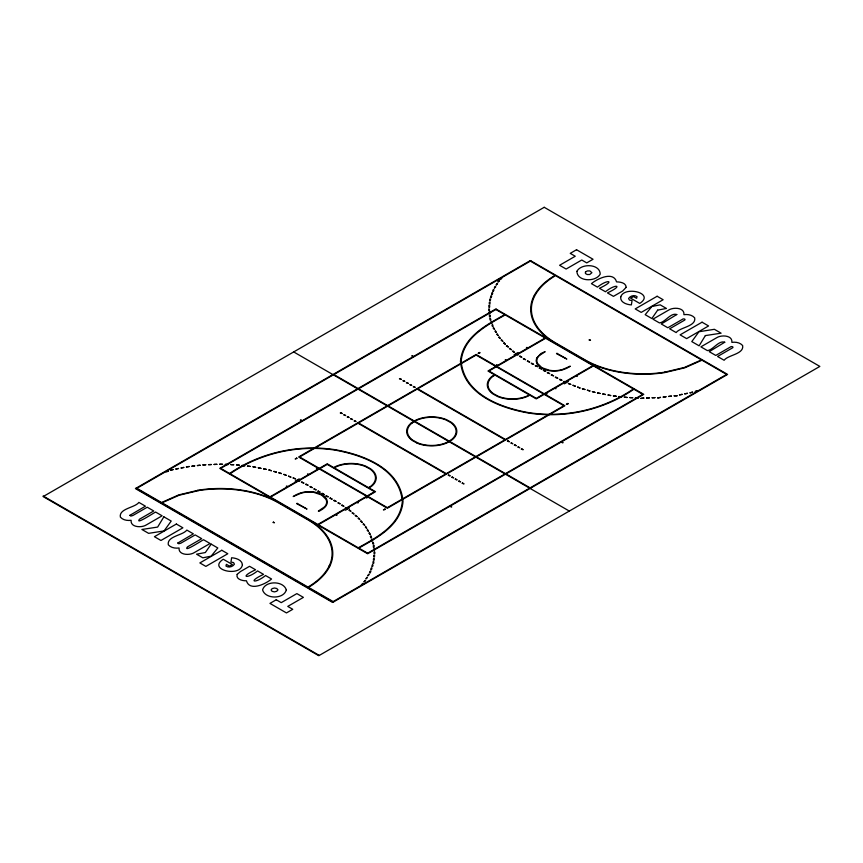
<?xml version="1.0" encoding="UTF-8"?>
<svg xmlns="http://www.w3.org/2000/svg" width="863" height="863" viewBox="0 0 863 863"><rect width="100%" height="100%" fill="white"/><g stroke="black" fill="none" stroke-linecap="round" stroke-linejoin="round"><path stroke-width="1.29" d="M411.349 422.913L415.761 420.184A25.103 14.498 0 0 1 446.311 419.58L451.101 422.158A25.103 14.498 0 0 1 452.147 439.796L449.591 441.381M411.921 423.15L414.391 421.619M414.887 421.317L416.203 420.497A24.401 14.088 0 0 1 445.901 419.914L450.551 422.417A24.401 14.088 0 0 1 451.576 439.558L449.094 441.09M447.282 442.212L449.116 441.673L569.321 511.069M449.073 441.694L447.735 442.525A25.103 14.498 0 0 1 417.131 443.172M333.377 374.844L166.02 471.468L168.393 471.263L164.434 472.385L136.883 488.296L161.532 502.525L178.717 494.909L198.738 490.119A82.988 47.918 0 0 1 270.734 498.393L278.792 502.471M530.853 260.831L502.805 277.023L500.864 279.31L500.238 279.127L501.274 277.918L333.873 374.564L358.026 388.512L413.258 356.635L411.78 355.772L413.744 356.343L495.847 308.943L643.776 394.348L637.649 397.886M225.836 464.833L219.72 468.361L367.649 553.766L449.742 506.365L451.716 506.937L450.238 506.085L505.459 474.197M226.494 464.456L301.823 420.971L300.346 420.108L300.831 419.828L302.309 420.68L357.541 388.803M358.026 389.084L220.712 468.361L270.011 496.829L287.271 486.872L286.289 486.301L286.786 486.02L287.767 486.581L296.149 481.748L295.168 481.176L299.105 478.9L300.097 479.472L308.479 474.628L307.487 474.057L308.965 474.348L317.347 469.504L316.365 468.933L317.843 469.224L327.217 463.809L333.754 467.584L335.146 466.732A25.103 14.498 0 0 1 365.685 466.128L370.475 468.706A25.103 14.498 0 0 1 371.522 486.344L368.976 487.919L375.534 491.705L366.171 497.12L367.153 497.692L366.656 497.973L365.675 497.401L357.293 502.244L358.274 502.816L356.797 502.525L348.415 507.368L349.407 507.94L345.459 510.216L344.466 509.645L336.085 514.488L337.077 515.049L336.581 515.34L335.599 514.769L318.339 524.736L367.649 553.205M489.138 313.388L358.523 388.803L505.459 473.636L642.784 394.348L593.474 365.88L576.214 375.847L577.207 376.419L575.729 376.128L567.347 380.971L568.329 381.543L564.38 383.819L563.399 383.248L555.017 388.091L555.999 388.652L554.521 388.372L546.139 393.215L547.131 393.776L546.635 394.067L545.653 393.496L536.279 398.9L529.742 395.125L528.35 395.988A25.103 14.498 0 0 1 497.8 396.592L493.01 394.013A25.103 14.498 0 0 1 491.964 376.376L494.521 374.79L487.962 371.004L497.325 365.599L496.344 365.027L496.829 364.747L497.822 365.308L506.203 360.475L505.211 359.903L505.707 359.623L506.7 360.184L515.082 355.351L514.089 354.779L518.037 352.503L519.019 353.075L527.401 348.231L526.419 347.66L526.915 347.379L527.897 347.951L545.157 337.983L495.847 309.515M489.785 313.01L496.344 309.234M229.58 473.485C260.13 452.644 297.854 444.197 334.423 449.591C362.827 454.477 400.184 468.134 403.032 501.489C400.853 525.535 377.53 537.541 358.771 548.081M504.726 314.639C485.966 325.168 462.644 337.185 460.464 361.23C463.312 394.585 500.659 408.242 529.073 413.118C565.643 418.523 603.366 410.076 633.906 389.224M230.076 473.776C260.432 453.053 297.897 444.618 334.24 449.979C362.438 454.823 399.515 468.382 402.331 501.489C400.162 525.405 376.926 537.315 358.274 547.789M505.211 314.919C486.57 325.405 463.334 337.314 461.155 361.23C463.981 394.326 501.058 407.886 529.256 412.73C565.589 418.102 603.064 409.666 633.41 388.943M387.616 406.16L358.523 422.956L446.29 473.636L475.384 456.84M388.113 405.88L417.196 389.084L504.974 439.752L475.88 456.549M367.153 553.485L373.701 549.699M374.359 549.321L504.974 473.916M637.002 398.264L561.673 441.748L563.151 442.6L562.654 442.892L561.177 442.029L505.955 473.916L530.119 487.865L697.477 391.241L695.103 391.457L699.052 390.324L726.614 374.423L701.964 360.195L684.769 367.811L664.758 372.589A82.988 47.918 0 0 1 592.752 364.326L584.693 360.249M332.633 601.878L360.68 585.686L362.633 583.41L363.258 583.582L362.212 584.801L529.623 488.156M664.575 372.201L684.424 367.455L701.468 359.903L555.502 275.631C546.786 280.809 538.739 287.692 534.208 296.937A82.319 47.53 0 0 0 555.535 342.848L585.06 359.893A82.319 47.53 0 0 0 664.575 372.212M417.595 442.805L412.935 440.292A24.401 14.088 0 0 1 411.867 423.183M417.185 443.14L412.395 440.551A25.103 14.498 0 0 1 411.284 422.946M529.871 260.831L555.006 275.351C546.225 280.583 538.091 287.498 533.528 296.829A82.988 47.918 0 0 0 547.854 338.404L554.92 343.053M533.884 296.225L534.434 296.538M665.265 372.072L665.815 372.385M293.679 351.931L448.631 441.392M197.681 490.324L198.231 490.648M329.051 566.182L329.601 566.495M333.625 601.878L308.479 587.369C317.271 582.126 325.405 575.222 329.957 565.88A82.988 47.918 0 0 0 315.642 524.316L308.576 519.666M135.901 488.296L333.129 602.169M43.15 496.009L319.278 655.427M447.228 442.255A24.401 14.088 0 0 1 417.541 442.838M129.903 515.319L130.766 516.096L132.848 515.524L147.228 507.217L153.754 510.982L139.482 519.224C134.585 525.599 155.588 511.759 155.588 512.039L162.115 515.815L146.3 524.941C141.737 527.951 130.227 527.509 131.122 520.303C127.336 520.831 122.999 520.141 120.367 517.131C118.684 508.501 134.995 507.757 138.889 502.406L145.416 506.171L129.903 515.319M177.854 543L178.717 543.787L180.799 543.205L195.178 534.909L201.705 538.674L187.433 546.905C182.535 553.291 203.539 539.44 203.539 539.731L210.065 543.496L194.251 552.622C189.687 555.643 178.188 555.189 179.083 547.983C175.297 548.512 170.95 547.822 168.317 544.823C166.645 536.182 182.945 535.438 186.84 530.087L193.366 533.852L177.854 543M676.786 314.531L661.295 323.992L667.822 327.757L682.202 319.45C683.367 318.048 686.905 319.429 683.906 320.561L669.634 328.803L676.16 332.568C680.055 327.217 696.355 326.473 694.683 317.843C692.05 314.833 687.703 314.143 683.917 314.671C684.812 307.465 673.313 307.012 668.749 310.033L652.935 319.159L659.461 322.935C665.233 322.298 670.734 312.374 676.786 314.531M724.747 342.223L709.246 351.673L715.772 355.437L730.152 347.131C731.328 345.729 734.855 347.109 731.856 348.253L717.585 356.484L724.111 360.259C728.005 354.909 744.316 354.164 742.633 345.524C740.001 342.525 735.664 341.834 731.878 342.363C732.773 335.146 721.263 334.704 716.7 337.713L700.885 346.85L707.412 350.615C713.194 349.99 718.685 340.065 724.747 342.223M219.731 464.229L222.525 464.305L219.731 464.229M643.798 398.08L640.961 398.415L643.798 398.08M225.308 464.413L228.091 464.521L225.308 464.413M230.874 464.618L233.657 464.726L230.874 464.618M373.571 558.598L373.388 560.206L374.078 560.238L374.262 558.631L373.571 558.598M373.938 555.394L373.755 557.002L374.445 557.023L374.628 555.416L373.938 555.394M489.051 305.696L488.868 307.304L489.558 307.325L489.742 305.718L489.051 305.696M489.407 302.481L489.235 304.089L489.925 304.11L490.108 302.503L489.407 302.481M629.882 397.584L632.665 397.692L629.882 397.584M635.448 397.8L638.232 397.908L635.448 397.8M286.311 589.968C283.69 599.472 265.211 599.256 262.579 589.871C265.286 580.465 283.625 580.594 286.311 589.968M576.905 271.316C577.077 281.813 595.826 282.223 600.206 274.143C600.098 263.668 581.22 263.161 576.905 271.316M242.427 564.575C240.82 577.617 206.883 569.86 223.258 559.246L232.363 564.499L229.439 566.096L226.386 564.337L225.966 566.02C228.49 568.059 232.805 566.829 234.402 564.175L233.571 562.579L230.939 562.093L231.629 557.746C235.836 558.091 241.737 559.677 242.427 564.575M620.777 296.743C619.71 302.384 626.937 304.682 631.371 304.909L632.061 300.561L629.429 300.076L628.598 298.49C630.195 295.826 634.51 294.607 637.034 296.635L636.614 298.328L633.561 296.559L630.637 298.156L639.742 303.42C655.524 293.215 624.629 285.61 620.777 296.743M373.204 561.813L372.902 563.42L373.593 563.496L373.895 561.845L373.204 561.813M489.904 299.224L489.591 300.874L490.292 300.896L490.583 299.299L489.904 299.224M327.347 501.899C327.217 506.71 322.589 509.353 318.835 511.349L318.339 511.069L324.607 506.84A17.443 10.076 0 0 0 325.998 499.364L321.543 494.984L313.949 492.417A17.443 10.076 0 0 0 301.004 493.215L293.193 496.549C299.267 492.352 306.883 490.896 314.132 492.029A18.145 10.475 0 0 1 326.667 499.267L327.347 501.899M536.646 358.167L536.15 360.82L536.818 363.452A18.145 10.475 0 0 0 549.364 370.691C556.613 371.824 564.229 370.356 570.303 366.171L562.493 369.504A17.443 10.076 0 0 1 549.548 370.303L541.953 367.735L537.498 363.345A17.443 10.076 0 0 1 538.89 355.869L545.157 351.651L540.961 353.496L536.646 358.167M236.527 464.844L239.267 465.157L236.527 464.844M242.007 465.47L244.736 465.783L242.007 465.47M247.476 466.106L250.205 466.419L247.476 466.106M371.273 568.156L370.734 569.731L371.414 569.807L371.953 568.232L371.273 568.156M372.363 564.995L371.824 566.57L372.503 566.657L373.043 565.071L372.363 564.995M490.993 296.063L490.443 297.638L491.133 297.724L491.673 296.138L490.993 296.063M492.083 292.902L491.532 294.488L492.223 294.563L492.762 292.978L492.083 292.902M613.42 395.901L616.15 396.214L613.42 395.901M618.89 396.538L621.63 396.851L618.89 396.538M624.359 397.163L627.099 397.476L624.359 397.163M237.163 574.391C235.588 579.386 242.794 580.961 246.44 580.777C249.687 592.05 266.451 583.496 271.543 578.997L265.534 575.524C255.48 583.701 246.678 582.245 263.56 574.38L257.552 570.907C247.487 579.095 238.673 577.627 255.577 569.774L249.558 566.301L240.367 571.608L237.163 574.391M626.16 287.357L622.633 291.047L613.442 296.354L607.423 292.891C624.327 285.038 615.513 283.571 605.448 291.748L599.44 288.274C616.322 280.421 607.52 278.954 597.466 287.131L591.457 283.668C596.549 279.17 613.313 270.615 616.56 281.888C620.141 281.888 626.096 282.773 626.16 287.357M277.8 589.904L276.786 591.274L274.402 591.878L272.061 591.328L271.101 589.968L272.136 588.598L274.531 588.005L276.883 588.544L277.8 589.904M585.459 272.018L585.416 273.495L587.185 274.52L589.763 274.499L591.899 272.686L589.871 270.906L587.315 270.939L585.459 272.018M493.366 289.72L492.622 291.327L493.302 291.403L494.024 289.849L493.366 289.72M370.184 571.317L369.472 572.87L370.13 573L370.874 571.392L370.184 571.317M253.01 466.786L255.653 467.304L253.01 466.786M258.296 467.822L260.939 468.339L258.296 467.822M263.582 468.857L266.225 469.375L263.582 468.857M329.288 565.783C324.758 575.028 316.71 581.899 307.994 587.077L162.028 502.805L179.073 495.254L198.922 490.508A82.319 47.53 0 0 1 278.436 502.827L307.962 519.871A82.319 47.53 0 0 1 329.299 565.783M495.157 286.667L494.262 288.199L495.815 286.796L495.157 286.667M496.948 283.625L496.052 285.146L497.606 283.754L496.948 283.625M366.775 577.444L365.88 578.965L367.444 577.574L366.775 577.444M368.577 574.391L367.681 575.912L369.235 574.521L368.577 574.391M597.498 392.956L600.141 393.474L597.498 392.956M602.784 393.992L605.416 394.51L602.784 393.992M608.059 395.027L610.702 395.545L608.059 395.027M163.873 516.829L157.638 527.077L141.91 529.472L148.609 533.345L164.056 530.928L171.208 521.058L163.873 516.829M705.362 335.588L699.127 345.826L691.792 341.597L698.944 331.737L714.391 329.31L721.09 333.183L705.362 335.588M211.155 544.121L205.34 552.536L196.559 554.197L202.816 557.811L211.111 556.182L217.81 547.973L211.155 544.121M657.66 310.13L651.845 318.533L645.19 314.693L651.889 306.484L660.184 304.844L666.441 308.458L657.66 310.13M498.997 280.572L497.843 282.093L499.623 280.755L498.997 280.572M364.984 580.486L363.862 581.964L365.642 580.616L364.984 580.486M268.889 469.99L271.392 470.702L268.889 469.99M273.895 471.414L276.397 472.126L273.895 471.414M278.9 472.838L281.403 473.55L278.9 472.838M582.396 388.803L584.898 389.515L582.396 388.803M587.401 390.227L589.904 390.939L587.401 390.227M592.406 391.651L594.909 392.363L592.406 391.651M283.884 474.391L286.203 475.286L283.884 474.391M288.522 476.182L290.842 477.077L288.522 476.182M293.161 477.973L295.48 478.857L293.161 477.973M568.404 383.517L570.723 384.413L568.404 383.517M573.043 385.308L575.362 386.203L573.043 385.308M577.681 387.099L580.001 387.994L577.681 387.099M297.703 479.914L297.25 480.216L299.806 480.971L297.703 479.914M301.899 482.039L301.435 482.341L303.992 483.097L301.899 482.039M559.958 379.321L559.494 379.623L562.05 380.378L559.958 379.321M564.154 381.435L563.69 381.737L566.247 382.503L564.154 381.435M335.588 467.045L334.261 467.865L368.479 487.638L370.95 486.106A24.401 14.088 0 0 0 369.936 468.965L365.276 466.452A24.401 14.088 0 0 0 335.588 467.045M495.017 375.081L492.536 376.613A24.401 14.088 0 0 0 493.56 393.755L498.21 396.257A24.401 14.088 0 0 0 527.908 395.675L529.224 394.855L495.017 375.081M544.219 207.293L43.15 496.581L318.781 655.707L819.85 366.419L544.219 207.293M530.367 260.55L135.405 488.577L332.633 602.45L727.595 374.423L530.367 260.55M576.538 249.731L570.238 253.366L575.243 256.246L559.602 265.275L566.128 269.04L581.759 260.011L586.743 262.891L593.043 259.256L576.538 249.731M340.777 412.708L340.281 412.999L342.255 413.56L340.777 412.708M399.947 378.555L399.45 378.835L401.424 379.407L399.947 378.555M344.229 414.704L343.733 414.984L345.707 415.556L344.229 414.704M403.399 380.54L402.902 380.831L404.876 381.392L403.399 380.54M347.681 416.7L347.185 416.98L349.159 417.552L347.681 416.7M406.851 382.536L406.354 382.816L408.328 383.388L406.851 382.536M351.133 418.684L350.637 418.976L352.611 419.547L351.133 418.684M410.303 384.531L409.806 384.812L411.78 385.383L410.303 384.531M354.574 420.68L354.089 420.971L356.063 421.532L354.574 420.68M413.744 386.516L413.258 386.807L415.232 387.379L413.744 386.516M176.365 524.035L154.423 536.7L160.95 540.475L182.891 527.811L176.365 524.035M296.645 458.113L295.168 458.976L297.131 458.404L296.645 458.113M476.128 354.499L298.62 456.98L387.368 508.221L564.877 405.739L476.128 354.499M479.58 352.503L478.091 353.355L480.065 352.784L479.58 352.503M358.026 423.248L299.601 456.98L387.368 507.649L445.804 473.916L358.026 423.248M476.128 355.06L417.692 388.803L505.459 439.472L563.895 405.739L476.128 355.06M327.217 464.38L270.507 497.12L317.843 524.445L374.553 491.705L327.217 464.38M545.653 338.264L488.943 371.004L536.279 398.339L592.989 365.599L545.653 338.264M306.128 484.175L305.631 484.456L308.177 485.265L306.128 484.175M523.722 358.544L523.237 358.835L525.61 359.731L523.722 358.544M310.346 486.516L309.849 486.808L312.32 487.66L310.346 486.516M527.789 360.982L527.293 361.263L529.753 362.126L527.789 360.982M314.294 488.803L313.798 489.084L316.257 489.936L314.294 488.803M531.727 363.258L531.241 363.55L533.701 364.402L531.727 363.258M318.231 491.079L317.746 491.36L320.205 492.212L318.231 491.079M535.675 365.534L535.179 365.826L537.649 366.678L535.675 365.534M297.142 503.377L296.645 503.658L307.001 509.073L297.142 503.377M556.98 353.355L556.484 353.647L566.84 359.051L556.98 353.355M657.131 296.257L635.2 308.922L641.209 312.395L663.14 299.731L657.131 296.257M221.791 550.27L199.86 562.935L205.869 566.398L227.8 553.733L221.791 550.27M322.179 493.356L321.683 493.636L324.369 494.618L322.179 493.356M539.623 367.811L539.127 368.102L541.802 369.073L539.623 367.811M273.474 522.169L272.978 522.449L274.456 522.741L273.474 522.169M589.526 339.698L589.03 339.979L590.508 340.259L589.526 339.698M326.343 495.75L325.847 496.042L328.307 496.894L326.343 495.75M543.776 370.216L543.291 370.497L545.75 371.36L543.776 370.216M330.281 498.037L329.795 498.318L332.255 499.17L330.281 498.037M547.725 372.492L547.228 372.784L549.699 373.636L547.725 372.492M334.229 500.313L333.733 500.594L336.203 501.446L334.229 500.313M551.673 374.769L551.177 375.06L553.636 375.912L551.673 374.769M338.372 502.698L337.875 502.989L340.259 503.884L338.372 502.698M555.815 377.163L555.319 377.444L557.865 378.253L555.815 377.163M702.051 322.19L680.109 334.855L686.635 338.62L708.577 325.955L702.051 322.19M384.909 509.073L383.42 509.925L385.394 509.364L384.909 509.073M567.832 403.463L566.355 404.316L568.329 403.744L567.832 403.463M448.76 475.06L448.264 475.34L450.238 475.912L448.76 475.06M507.929 440.896L507.433 441.176L509.407 441.748L507.929 440.896M452.212 477.045L451.716 477.336L453.69 477.897L452.212 477.045M511.381 442.892L510.885 443.172L512.859 443.744L511.381 442.892M455.664 479.041L455.168 479.321L457.142 479.893L455.664 479.041M514.833 444.877L514.337 445.168L516.311 445.729L514.833 444.877M459.116 481.036L458.62 481.317L460.594 481.888L459.116 481.036M518.285 446.872L517.789 447.153L519.763 447.724L518.285 446.872M462.568 483.032L462.072 483.312L464.046 483.884L462.568 483.032M521.737 448.868L521.241 449.148L523.215 449.72L521.737 448.868M276.257 599.763L269.957 603.399L286.462 612.935L292.762 609.3L287.757 606.409L303.398 597.379L296.872 593.615L281.241 602.644L276.257 599.763M516.365 353.701L515.847 353.97L518.21 354.92L516.365 353.701M520.044 356.128L519.526 356.387L521.888 357.336L520.044 356.128M342.126 505.114L341.608 505.384L343.97 506.322L342.126 505.114M345.804 507.53L345.286 507.8L347.649 508.749L345.804 507.53M506.861 345.761L506.279 345.987L508.404 347.099L506.861 345.761M509.957 348.447L509.375 348.663L511.511 349.785L509.957 348.447M513.054 351.122L512.482 351.338L514.607 352.46L513.054 351.122M349.461 510.033L348.889 510.26L351.014 511.371L349.461 510.033M352.568 512.708L351.985 512.935L354.11 514.046L352.568 512.708M355.664 515.384L355.081 515.61L357.217 516.732L355.664 515.384M499.278 337.153L498.652 337.336L500.518 338.598L499.278 337.153M501.748 340.044L501.123 340.227L502.978 341.489L501.748 340.044M504.219 342.935L503.593 343.107L505.448 344.38L504.219 342.935M358.674 518.156L358.048 518.339L359.903 519.602L358.674 518.156M361.133 521.047L360.507 521.23L362.374 522.493L361.133 521.047M363.603 523.938L362.978 524.111L364.833 525.384L363.603 523.938M173.215 469.515L170.583 470.184L173.215 469.515M692.601 392.169L690.055 392.816L692.601 392.169M493.776 328.037L493.107 328.167L494.672 329.558L493.776 328.037M495.567 331.09L494.909 331.219L496.462 332.611L495.567 331.09M497.358 334.143L496.7 334.272L498.253 335.664L497.358 334.143M178.501 468.49L175.858 469.008L178.501 468.49M183.776 467.455L181.144 467.973L183.776 467.455M682.126 394.369L679.494 394.887L682.126 394.369M687.412 393.334L684.769 393.852L687.412 393.334M365.901 526.926L365.243 527.056L366.797 528.447L365.901 526.926M367.692 529.968L367.034 530.098L368.587 531.5L367.692 529.968M369.483 533.021L368.825 533.151L370.378 534.553L369.483 533.021M189.202 466.505L186.419 466.937L189.202 466.505M677.067 395.783L674.154 395.815L677.067 395.783M490.432 318.576L489.753 318.652L490.292 320.227L490.982 320.151L490.432 318.576M491.522 321.737L490.842 321.813L491.381 323.388L492.061 323.312L491.522 321.737M492.611 324.887L491.932 324.973L492.471 326.548L493.151 326.473L492.611 324.887M665.956 396.753L663.216 397.077L665.956 396.753M671.425 396.128L668.685 396.441L671.425 396.128M194.671 465.88L191.931 466.193L194.671 465.88M200.14 465.243L197.4 465.567L200.14 465.243M371.025 536.171L370.335 536.247L370.885 537.822L371.565 537.746L371.025 536.171M372.115 539.321L371.424 539.407L371.975 540.982L372.654 540.907L372.115 539.321M373.204 542.482L372.514 542.568L373.064 544.143L373.744 544.068L373.204 542.482M660.475 397.39L657.757 397.962L660.475 397.39M205.739 464.758L202.881 464.93L205.739 464.758M489.504 310.54L488.814 310.561L488.685 308.954L489.375 308.932L489.504 310.54M489.688 312.147L488.997 312.169L489.181 313.776L489.871 313.754L489.688 312.147M490.055 315.362L489.364 315.383L489.548 316.991L490.238 316.969L490.055 315.362M649.364 397.875L646.581 397.983L649.364 397.875M654.931 397.66L652.148 397.767L654.931 397.66M211.306 464.542L208.522 464.65L211.306 464.542M216.872 464.337L214.089 464.445L216.872 464.337M373.949 545.718L373.258 545.75L373.442 547.358L374.132 547.325L373.949 545.718M374.315 548.933L373.625 548.965L373.798 550.572L374.499 550.54L374.315 548.933M374.682 552.147L373.981 552.18L374.111 553.787L374.812 553.766L374.682 552.147"/></g></svg>
